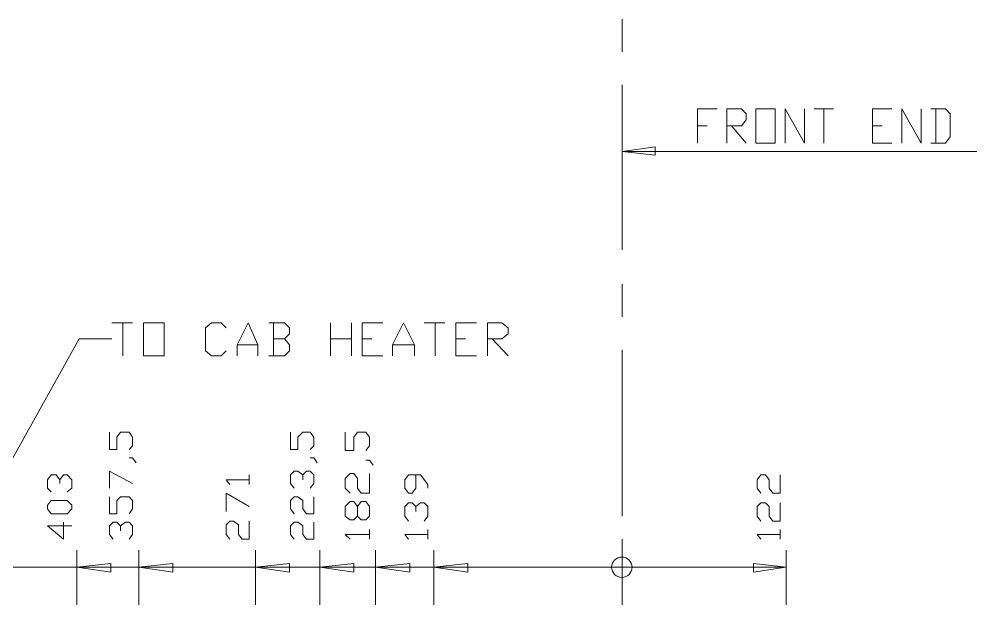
# Model space of a CAD drawing. Header units: millimetres. Extents: x 0.2 to 11.3, y 0.2 to 8.
# Drawn here: x 2.191 to 3.497, y 2.927 to 3.722 of the extents above; entities that cross this region are included whole.
import ezdxf

# ---------------------------------------------------------------- set-up
doc = ezdxf.new("R2010")
doc.units = ezdxf.units.MM
doc.layers.add('PDF_几何图形', color=7, linetype='Continuous')

msp = doc.modelspace()

# ---------------------------------------------------------------- linework, layer by layer
at = {"layer": 'PDF_几何图形', "lineweight": 13}
for points in [[(3.0183, 3.7222), (3.0183, 3.6772)], [(3.0183, 3.6322), (3.0183, 3.4056)], [(3.1217, 3.5522), (3.1217, 3.5989), (3.1483, 3.5989)], [(3.1617, 3.5522), (3.1617, 3.5989), (3.1817, 3.5989), (3.1883, 3.5922), (3.1883, 3.5839), (3.1817, 3.5756), (3.1617, 3.5756), (3.1683, 3.5756), (3.1883, 3.5522)], [(3.2417, 3.5522), (3.2417, 3.5989), (3.2683, 3.5522), (3.2683, 3.5989)], [(3.2817, 3.5989), (3.3083, 3.5989)], [(3.295, 3.5989), (3.295, 3.5522)], [(3.3883, 3.5522), (3.3617, 3.5522), (3.3617, 3.5989), (3.3883, 3.5989)], [(3.4017, 3.5522), (3.4017, 3.5989), (3.4283, 3.5522), (3.4283, 3.5989)], [(3.4417, 3.5522), (3.4617, 3.5522), (3.4683, 3.5606), (3.4683, 3.5922), (3.4617, 3.5989), (3.4417, 3.5989), (3.4483, 3.5989), (3.4483, 3.5522)], [(3.135, 3.5756), (3.1217, 3.5756)], [(3.375, 3.5756), (3.3617, 3.5756)], [(4.1483, 3.5406), (3.0183, 3.5406)], [(3.0183, 3.3589), (3.0183, 3.3139)], [(2.3183, 3.3056), (2.3467, 3.3056)], [(2.3333, 3.3056), (2.3333, 3.2606)], [(2.475, 3.2989), (2.4683, 3.3056), (2.455, 3.3056), (2.4467, 3.2989), (2.4467, 3.2672), (2.455, 3.2606), (2.4683, 3.2606), (2.475, 3.2672)], [(2.5183, 3.2606), (2.5183, 3.2756), (2.505, 3.3056), (2.49, 3.2756), (2.49, 3.2606)], [(2.555, 3.2839), (2.5617, 3.2906), (2.5617, 3.2989), (2.555, 3.3056), (2.5333, 3.3056), (2.54, 3.3056), (2.54, 3.2606)], [(2.6183, 3.2606), (2.6183, 3.3056)], [(2.6467, 3.3056), (2.6467, 3.2606)], [(2.69, 3.2606), (2.6617, 3.2606), (2.6617, 3.3056), (2.69, 3.3056)], [(2.7033, 3.2606), (2.7033, 3.2756), (2.7183, 3.3056), (2.7333, 3.2756), (2.7333, 3.2606)], [(2.7467, 3.3056), (2.775, 3.3056)], [(2.7617, 3.3056), (2.7617, 3.2606)], [(2.8183, 3.2606), (2.79, 3.2606), (2.79, 3.3056), (2.8183, 3.3056)], [(2.8333, 3.2606), (2.8333, 3.3056), (2.8533, 3.3056), (2.8617, 3.2989), (2.8617, 3.2906), (2.8533, 3.2839), (2.8333, 3.2839), (2.84, 3.2839), (2.8617, 3.2606)], [(2.3183, 3.2839), (2.2733, 3.2839), (1.8817, 2.5822), (1.87, 2.5772), (1.87, 2.5639)], [(2.5333, 3.2606), (2.555, 3.2606), (2.5617, 3.2672), (2.5617, 3.2756), (2.555, 3.2839), (2.54, 3.2839)], [(2.6183, 3.2839), (2.6467, 3.2839)], [(2.675, 3.2839), (2.6617, 3.2839)], [(2.8033, 3.2839), (2.79, 3.2839)], [(2.5183, 3.2756), (2.49, 3.2756)], [(2.7333, 3.2756), (2.7033, 3.2756)], [(3.0183, 3.2689), (3.0183, 3.0406)], [(2.3417, 3.1322), (2.3467, 3.1372), (2.3467, 3.1489), (2.3417, 3.1556), (2.33, 3.1556), (2.325, 3.1489), (2.325, 3.1322), (2.315, 3.1322), (2.315, 3.1556)], [(2.59, 3.1322), (2.595, 3.1372), (2.595, 3.1489), (2.59, 3.1556), (2.58, 3.1556), (2.5733, 3.1489), (2.5733, 3.1322), (2.5633, 3.1322), (2.5633, 3.1556)], [(2.6667, 3.1306), (2.6717, 3.1372), (2.6717, 3.1489), (2.6667, 3.1556), (2.655, 3.1556), (2.65, 3.1489), (2.65, 3.1306), (2.6383, 3.1306), (2.6383, 3.1556)], [(2.3467, 3.1206), (2.3417, 3.1206), (2.3467, 3.1206), (2.3517, 3.1139)], [(2.59, 3.1206), (2.595, 3.1206), (2.6, 3.1139)], [(2.6717, 3.1172), (2.6667, 3.1172), (2.6717, 3.1172), (2.6767, 3.1106)], [(2.235, 3.0739), (2.23, 3.0789), (2.23, 3.0906), (2.235, 3.0972), (2.2417, 3.0972), (2.2467, 3.0906), (2.2467, 3.0856), (2.2467, 3.0906), (2.2517, 3.0972), (2.2567, 3.0972), (2.2633, 3.0906), (2.2633, 3.0789), (2.2567, 3.0739)], [(2.315, 3.0789), (2.315, 3.1022), (2.3467, 3.0856)], [(2.48, 3.0839), (2.475, 3.0906), (2.5067, 3.0906), (2.5067, 3.0839), (2.5067, 3.0972)], [(2.5683, 3.0789), (2.5633, 3.0856), (2.5633, 3.0972), (2.5683, 3.1022), (2.5733, 3.1022), (2.58, 3.0972), (2.58, 3.0906), (2.58, 3.0972), (2.585, 3.1022), (2.59, 3.1022), (2.595, 3.0972), (2.595, 3.0856), (2.59, 3.0789)], [(2.645, 3.0722), (2.6383, 3.0789), (2.6383, 3.0922), (2.645, 3.0989), (2.65, 3.0989), (2.655, 3.0922), (2.655, 3.0789), (2.66, 3.0722), (2.6717, 3.0722), (2.6717, 3.0989)], [(2.7517, 3.0789), (2.7517, 3.0839), (2.7417, 3.0972), (2.725, 3.0972), (2.72, 3.0906), (2.72, 3.0789), (2.725, 3.0722), (2.73, 3.0722), (2.735, 3.0789), (2.735, 3.0972)], [(3.2083, 3.0722), (3.2033, 3.0789), (3.2033, 3.0906), (3.2083, 3.0972), (3.215, 3.0972), (3.22, 3.0906), (3.22, 3.0789), (3.225, 3.0722), (3.235, 3.0722), (3.235, 3.0972)], [(2.475, 3.0472), (2.475, 3.0722), (2.5067, 3.0539)], [(2.3417, 3.0439), (2.3467, 3.0506), (2.3467, 3.0622), (2.3417, 3.0672), (2.33, 3.0672), (2.325, 3.0622), (2.325, 3.0439), (2.315, 3.0439), (2.315, 3.0672)], [(2.5683, 3.0439), (2.5633, 3.0506), (2.5633, 3.0622), (2.5683, 3.0672), (2.5733, 3.0672), (2.58, 3.0622), (2.58, 3.0506), (2.585, 3.0439), (2.595, 3.0439), (2.595, 3.0672)], [(2.655, 3.0539), (2.66, 3.0606), (2.6667, 3.0606), (2.6717, 3.0539), (2.6717, 3.0406), (2.6667, 3.0356), (2.66, 3.0356), (2.655, 3.0406), (2.655, 3.0539), (2.65, 3.0606), (2.645, 3.0606), (2.6383, 3.0539), (2.6383, 3.0406), (2.645, 3.0356), (2.65, 3.0356), (2.655, 3.0406)], [(2.725, 3.0339), (2.72, 3.0406), (2.72, 3.0539), (2.725, 3.0589), (2.73, 3.0589), (2.735, 3.0539), (2.735, 3.0472), (2.735, 3.0539), (2.7417, 3.0589), (2.7467, 3.0589), (2.7517, 3.0539), (2.7517, 3.0406), (2.7467, 3.0339)], [(3.2083, 3.0339), (3.2033, 3.0406), (3.2033, 3.0539), (3.2083, 3.0589), (3.215, 3.0589), (3.22, 3.0539), (3.22, 3.0406), (3.225, 3.0339), (3.235, 3.0339), (3.235, 3.0589)], [(2.2633, 3.0272), (2.23, 3.0272), (2.2517, 3.0089), (2.2517, 3.0322)], [(2.32, 3.0089), (2.315, 3.0156), (2.315, 3.0272), (2.32, 3.0322), (2.325, 3.0322), (2.33, 3.0272), (2.33, 3.0206), (2.33, 3.0272), (2.3367, 3.0322), (2.3417, 3.0322), (2.3467, 3.0272), (2.3467, 3.0156), (2.3417, 3.0089)], [(2.48, 3.0089), (2.475, 3.0156), (2.475, 3.0289), (2.48, 3.0339), (2.485, 3.0339), (2.4917, 3.0289), (2.4917, 3.0156), (2.4967, 3.0089), (2.5067, 3.0089), (2.5067, 3.0339)], [(2.5683, 3.0089), (2.5633, 3.0156), (2.5633, 3.0272), (2.5683, 3.0322), (2.5733, 3.0322), (2.58, 3.0272), (2.58, 3.0156), (2.585, 3.0089), (2.595, 3.0089), (2.595, 3.0322)], [(2.645, 3.0089), (2.6383, 3.0156), (2.6717, 3.0156), (2.6717, 3.0089), (2.6717, 3.0222)], [(2.725, 3.0089), (2.72, 3.0156), (2.7517, 3.0156), (2.7517, 3.0089), (2.7517, 3.0222)], [(3.2083, 3.0089), (3.2033, 3.0156), (3.235, 3.0156), (3.235, 3.0089), (3.235, 3.0222)], [(3.0183, 3.0089), (3.0183, 2.6022), (2.9367, 2.6022), (2.9367, 2.6006), (2.9467, 2.6006), (2.9467, 2.5606)], [(2.27, 2.9939), (2.27, 2.4506)], [(2.355, 2.9939), (2.355, 2.1606), (2.3567, 2.1606), (2.3567, 2.1372), (2.6033, 2.1372)], [(2.515, 2.9939), (2.515, 2.4506)], [(2.6033, 2.9939), (2.6033, 2.2039), (2.6033, 2.1356), (2.6067, 2.1356), (2.6083, 2.2039), (2.6733, 2.2022), (2.6767, 2.1339), (2.68, 2.1339), (2.68, 2.2022), (2.68, 2.9939)], [(2.76, 2.9939), (2.76, 2.4506)], [(3.0183, 2.9956), (3.0183, 2.9506)], [(3.2433, 2.9939), (3.2433, 2.6072), (3.2433, 1.7256), (3.2217, 1.7256)], [(3.2433, 2.9706), (0.87, 2.9706)]]:
    msp.add_lwpolyline(points, dxfattribs=at)
for points in [[(3.2283, 3.5989), (3.2283, 3.5522), (3.2017, 3.5522), (3.2017, 3.5989)], [(3.0633, 3.5472), (3.0183, 3.5406), (3.0633, 3.5356)], [(2.39, 3.3056), (2.39, 3.2606), (2.3617, 3.2606), (2.3617, 3.3056)], [(2.2633, 3.0506), (2.2567, 3.0439), (2.235, 3.0439), (2.23, 3.0506), (2.23, 3.0556), (2.235, 3.0622), (2.2567, 3.0622), (2.2633, 3.0556)], [(2.3167, 2.9639), (2.27, 2.9706), (2.3167, 2.9756)], [(2.4017, 2.9639), (2.355, 2.9706), (2.4017, 2.9756)], [(2.5617, 2.9639), (2.515, 2.9706), (2.5617, 2.9756)], [(2.65, 2.9639), (2.6033, 2.9706), (2.65, 2.9756)], [(2.7267, 2.9639), (2.68, 2.9706), (2.7267, 2.9756)], [(2.8067, 2.9639), (2.76, 2.9706), (2.8067, 2.9756)], [(3.1983, 2.9639), (3.1983, 2.9756), (3.2433, 2.9706)]]:
    msp.add_lwpolyline(points, close=True, dxfattribs=at)
msp.add_circle((3.0177, 2.9706), 0.014, dxfattribs=at)
msp.add_circle((3.0177, 2.9706), 0.014, dxfattribs=at)
msp.add_circle((3.0177, 2.9706), 0.014, dxfattribs=at)
msp.add_circle((3.0177, 2.9706), 0.014, dxfattribs=at)
msp.add_circle((3.0177, 2.9706), 0.014, dxfattribs=at)
msp.add_circle((3.0177, 2.9706), 0.014, dxfattribs=at)
msp.add_circle((3.0177, 2.9706), 0.014, dxfattribs=at)
msp.add_circle((3.0177, 2.9706), 0.014, dxfattribs=at)
msp.add_circle((3.0177, 2.9706), 0.014, dxfattribs=at)
msp.add_circle((3.0177, 2.9706), 0.014, dxfattribs=at)
msp.add_circle((3.0177, 2.9706), 0.014, dxfattribs=at)
msp.add_circle((3.0177, 2.9706), 0.014, dxfattribs=at)
msp.add_circle((3.0177, 2.9706), 0.014, dxfattribs=at)
msp.add_circle((3.0177, 2.9706), 0.014, dxfattribs=at)
msp.add_circle((3.0177, 2.9706), 0.014, dxfattribs=at)
msp.add_circle((3.0177, 2.9706), 0.014, dxfattribs=at)

doc.saveas('drawing.dxf')
